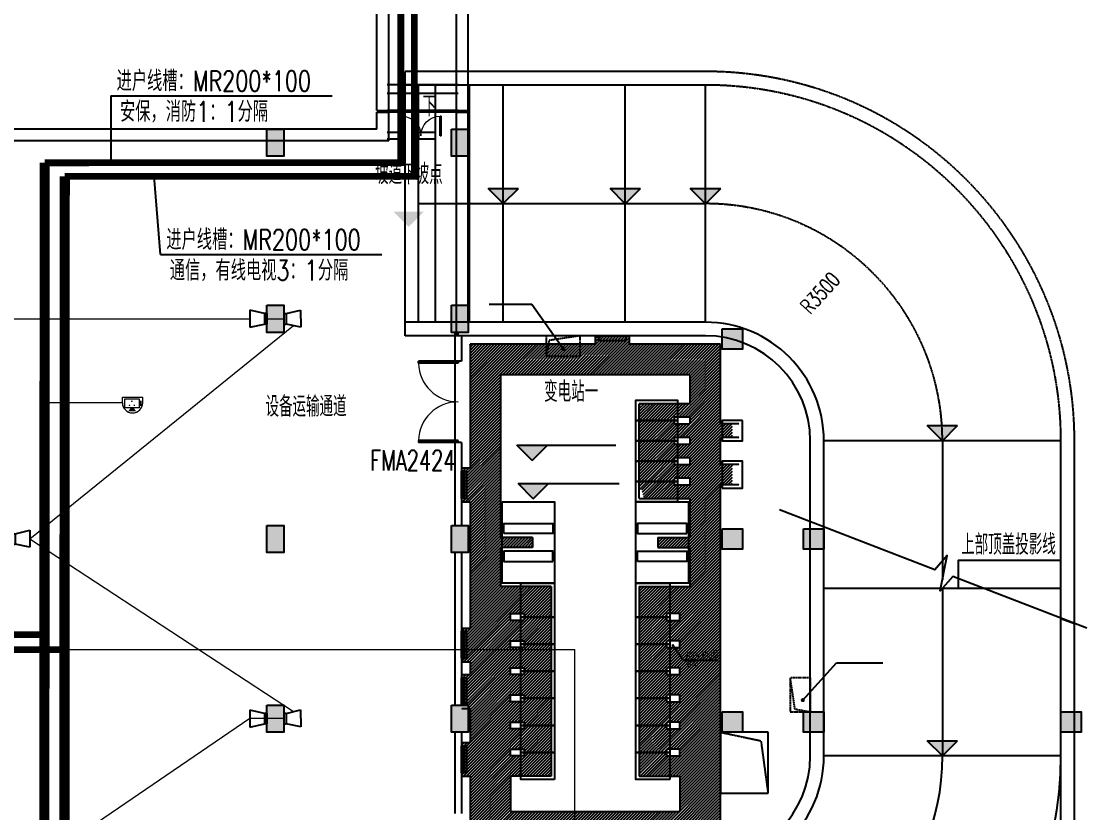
# Model space of a CAD drawing. Extents: x -1348811 to -222202, y -369435 to 53046.
# Drawn here: x -529568 to -498107, y -36234 to -12879 of the extents above; entities that cross this region are included whole.
import ezdxf
from ezdxf.enums import TextEntityAlignment as Align

# ---------------------------------------------------------------- set-up
doc = ezdxf.new("R2010")
doc.units = 0
doc.header["$LTSCALE"] = 10
doc.header["$MEASUREMENT"] = 0
for name, pattern in [('DASH', [0.35, 0.25, -0.1]), ('DASHED', [0.75, 0.5, -0.25]), ('DASHED2', [0.375, 0.25, -0.125])]:
    doc.linetypes.add(name, pattern=pattern)
doc.layers.get('0').update_dxf_attribs({"linetype": 'CONTINUOUS'})
for name, color, linetype in [('A-STAIRS', 9, 'CONTINUOUS'), ('COLU', 1, 'CONTINUOUS'), ('COLU_HATCH', 252, 'CONTINUOUS'), ('DIM_ELEV', 3, 'CONTINUOUS'), ('DIM_LEAD', 3, 'CONTINUOUS'), ('DIM_SYMB', 3, 'CONTINUOUS'), ('E-EP', 6, 'CONTINUOUS'), ('E-EP2', 6, 'CONTINUOUS'), ('jlq', 1, 'CONTINUOUS'), ('PUB_DIM', 3, 'CONTINUOUS'), ('PUB_HATCH', 252, 'CONTINUOUS'), ('RD-equip', 3, 'CONTINUOUS'), ('RD-text', 4, 'CONTINUOUS'), ('TEXT', 7, 'CONTINUOUS'), ('wall', 8, 'CONTINUOUS'), ('WINDOW', 4, 'CONTINUOUS'), ('WINDOW_TEXT', 6, 'CONTINUOUS'), ('基坑', 132, 'CONTINUOUS'), ('电气', 6, 'CONTINUOUS')]:
    doc.layers.add(name, color=color, linetype=linetype)
doc.layers.add('RD-line', color=2, linetype='CONTINUOUS', lineweight=0)
doc.styles.add('_TCH_DIM', font='SIMPLEX', dxfattribs={"bigfont": 'GBCBIG'})
doc.styles.add('_TEL_DIM', font='SIMPLEX', dxfattribs={"width": 0.8, "height": 3.5, "bigfont": 'HZTXT'})
doc.styles.add('FS2', font='tjromans.shx', dxfattribs={"width": 0.8, "bigfont": 'tjhztxt.shx'})
doc.styles.add('JYZ', font='tjromand.shx', dxfattribs={"height": 3, "bigfont": 'tjhztxt.shx'})
doc.linetypes.add('BRA', pattern='A,2.8,-0.1,["B",_TEL_DIM,S=0.07,R=0,X=0,Y=-0.12],-0.25', length=3.15)
doc.linetypes.add('CCTV', pattern='A,2.8,-0.1,["V",_TEL_DIM,S=0.07,R=0,X=0,Y=-0.12],-0.25', length=3.15)

# ---------------------------------------------------------------- blocks, each defined once
blk = doc.blocks.new('$DorLib2D$00000002')
for p, q in [((-0.5, 0), (-0.5, 0.4875)), ((-0.475, 0.4875), (-0.5, 0.4875)), ((-0.475, 0), (-0.475, 0.4875)), ((0.475, 0), (0.475, 0.4875)), ((0.475, 0.4875), (0.5, 0.4875)), ((0.5, 0), (0.5, 0.4875)), ((-0.5, 0), (-0.475, 0)), ((0.5, 0), (0.475, 0))]:
    blk.add_line(p, q)
at = {"lineweight": 13}
for centre, start, end in [((-0.4875, 0), 0, 88.53072), ((0.4875, 0), 91.46928, 180)]:
    blk.add_arc(centre, 0.4875, start, end, dxfattribs=at)
blk = doc.blocks.new('zw')
at = {"layer": 'COLU_HATCH'}
for points in [[(71950, 22500), (72450, 22500), (72450, 21700), (71950, 21700)], [(77400, 22500), (77900, 22500), (77900, 21700), (77400, 21700)], [(71950, 17300), (72450, 17300), (72450, 16500), (71950, 16500)], [(77400, 17300), (77900, 17300), (77900, 16500), (77400, 16500)], [(85400, 16600), (86000, 16600), (86000, 16000), (85400, 16000)], [(71950, 10800), (72450, 10800), (72450, 10000), (71950, 10000)], [(77400, 10800), (77900, 10800), (77900, 10000), (77400, 10000)], [(85400, 10700), (86000, 10700), (86000, 10100), (85400, 10100)], [(87800, 10700), (88400, 10700), (88400, 10100), (87800, 10100)], [(71950, 5500), (72450, 5500), (72450, 4700), (71950, 4700)], [(77400, 5500), (77900, 5500), (77900, 4700), (77400, 4700)], [(85400, 5300), (86000, 5300), (86000, 4700), (85400, 4700)], [(87800, 5300), (88400, 5300), (88400, 4700), (87800, 4700)], [(95400, 5300), (96000, 5300), (96000, 4700), (95400, 4700)]]:
    blk.add_hatch(color=256, dxfattribs=at).paths.add_polyline_path(points)
at = {"layer": 'COLU'}
for points in [[(71950, 22500), (72450, 22500), (72450, 21700), (71950, 21700)], [(77400, 22500), (77900, 22500), (77900, 21700), (77400, 21700)], [(71950, 17300), (72450, 17300), (72450, 16500), (71950, 16500)], [(77400, 17300), (77900, 17300), (77900, 16500), (77400, 16500)], [(85400, 16600), (86000, 16600), (86000, 16000), (85400, 16000)], [(71950, 10800), (72450, 10800), (72450, 10000), (71950, 10000)], [(77400, 10800), (77900, 10800), (77900, 10000), (77400, 10000)], [(85400, 10700), (86000, 10700), (86000, 10100), (85400, 10100)], [(87800, 10700), (88400, 10700), (88400, 10100), (87800, 10100)], [(71950, 5500), (72450, 5500), (72450, 4700), (71950, 4700)], [(77400, 5500), (77900, 5500), (77900, 4700), (77400, 4700)], [(85400, 5300), (86000, 5300), (86000, 4700), (85400, 4700)], [(87800, 5300), (88400, 5300), (88400, 4700), (87800, 4700)], [(95400, 5300), (96000, 5300), (96000, 4700), (95400, 4700)]]:
    blk.add_lwpolyline(points, close=True, dxfattribs=at)
blk = doc.blocks.new('jlqq')
at = {"layer": 'jlq'}
for p, q in [((76355, 15835), (76355, 26185)), ((76705, 15835), (76705, 26185)), ((78705, 15835), (78705, 26185)), ((79055, 15835), (79055, 26185)), ((76355, 15835), (76705, 15835)), ((76355, 15785), (76705, 15785)), ((76355, 15285), (76355, 15785)), ((76705, 14935), (76705, 15785)), ((78705, 15835), (79055, 15835)), ((78705, 15785), (79055, 15785)), ((78705, 9185), (78705, 15785)), ((79055, 9585), (79055, 15785)), ((76355, 15285), (54578, 15285)), ((76705, 14935), (54696, 14935)), ((86055, 9585), (79055, 9585)), ((86055, 9185), (78755, 9185)), ((89155, -3215), (89155, 6085)), ((89555, -3215), (89555, 6085)), ((96555, -13344), (96555, 845)), ((96555, 845), (96955, 691)), ((96955, -13396), (96955, 691))]:
    blk.add_line(p, q, dxfattribs=at)
for centre, radius, start, end in [((86055, 6085), 3500, 0, 90), ((86055, 6085), 3100, 0, 90), ((86055, -3215), 3500, 270, 0), ((86055, -3215), 3100, 270, 0)]:
    blk.add_arc(centre, radius, start, end, dxfattribs=at)
blk = doc.blocks.new('adasdasdasd')
at = {"layer": 'RD-equip'}
for p, q in [((-151, 430), (-251, 0)), ((-154, 500), (-154, 430)), ((-154, 500), (159, 500)), ((-154, 430), (159, 430)), ((251, 0), (158, 430)), ((159, 500), (159, 430)), ((-251, 0), (251, 0))]:
    blk.add_line(p, q, dxfattribs=at)
blk = doc.blocks.new('PCY07')
at = {"color": 0, "lineweight": -2}
for p, q in [((-321, 0), (-321, 182)), ((-321, 182), (321, 182)), ((-249, -161), (-249, 129)), ((-249, 129), (205, 129)), ((205, 129), (205, -161)), ((321, 0), (321, 182)), ((205, -161), (-249, -161))]:
    blk.add_line(p, q, dxfattribs=at)
at = {"color": 0, "lineweight": -2, "const_width": 25}
for points in [[(-34, 48, 1), (-9, 48, 1)], [(-111, -81, 1), (-86, -81, 1)], [(67, -81, -1), (42, -81, -1)]]:
    blk.add_lwpolyline(points, format="xyb", close=True, dxfattribs=at)
at = {"color": 0, "lineweight": -2, "const_width": 80}
blk.add_lwpolyline([(245, 69), (245, -100)], dxfattribs=at)
at = {"color": 0, "lineweight": -2}
blk.add_lwpolyline([(-12, -162, 100, 250, 0), (-12, -272, 250, 250, 0)], format="xyseb", dxfattribs=at)
blk.add_arc((0, 0), 321, 180, 0, dxfattribs=at)

msp = doc.modelspace()

# ---------------------------------------------------------------- hatches: boundary and pattern name
at = {"layer": 'DIM_ELEV'}
for points in [[(-515334.7, -18259.4), (-515784.7, -17809.4), (-514884.7, -17809.4)], [(-511732.7, -18261.4), (-512182.7, -17811.4), (-511282.7, -17811.4)], [(-509365.7, -18261.4), (-509815.7, -17811.4), (-508915.7, -17811.4)], [(-502367.7, -25259.4), (-502817.7, -24809.4), (-501917.7, -24809.4)], [(-514482.9, -25838.9), (-514932.9, -25388.9), (-514032.9, -25388.9)], [(-514448.6, -26971.9), (-514898.6, -26521.9), (-513998.6, -26521.9)], [(-502367.7, -34559.4), (-502817.7, -34109.4), (-501917.7, -34109.4)]]:
    msp.add_hatch(color=256, dxfattribs=at).paths.add_polyline_path(points)
at = {"layer": 'DIM_ELEV', "linetype": 'ByBlock'}
msp.add_hatch(color=256, dxfattribs=at).paths.add_polyline_path([(-518129.4, -18946.4), (-518579.4, -18496.4), (-517679.4, -18496.4)])
at = {"layer": 'PUB_HATCH'}
h = msp.add_hatch(dxfattribs=at)
h.set_pattern_fill('ANSI31', color=256, scale=500, style=0)
h.set_pattern_definition([(45, (192927.414, -160812.87), (-44.194174, 44.194174), [])])
h.paths.add_polyline_path([(-508917.7, -22409.4), (-509367.7, -22409.4), (-509367.7, -22759.4), (-510367.7, -22759.4), (-510367.7, -22409.4), (-511617.7, -22409.4), (-511617.7, -22159.4), (-512617.7, -22159.4), (-512617.7, -22409.4), (-513732.9, -22409.4), (-513732.9, -22781.9, -0.5011802), (-513713.7, -22796.3, -1), (-513743.7, -22796.3, -0.3322851), (-513732.9, -22781.9), (-513732.9, -22409.4), (-516317.7, -22409.4), (-516317.7, -26059.4), (-516567.7, -26059.4), (-516567.7, -27059.4), (-516317.7, -27059.4), (-516317.7, -28059.4), (-515417.7, -28059.4), (-515417.7, -23309.4), (-509817.7, -23309.4), (-509817.7, -24159.4), (-511317.7, -24159.4), (-511317.7, -26683.4), (-511252.2, -26683.4), (-511177.5, -26959.4), (-509817.7, -26959.4), (-509817.7, -28059.4), (-508917.7, -28059.4), (-508917.7, -26559.4), (-508567.7, -26559.4), (-508567.7, -25959.4), (-508917.7, -25959.4), (-508917.7, -25159.4), (-508567.7, -25159.4), (-508567.7, -24759.4), (-508917.7, -24759.4)])
h.paths.add_polyline_path([(-510292.7, -24559.4), (-509817.7, -24559.4), (-509817.7, -24759.4), (-510292.7, -24759.4)], flags=16)
h.paths.add_polyline_path([(-510292.7, -25159.4), (-509817.7, -25159.4), (-509817.7, -25359.4), (-510292.7, -25359.4)], flags=16)
h.paths.add_polyline_path([(-510292.7, -25759.4), (-509817.7, -25759.4), (-509817.7, -25959.4), (-510292.7, -25959.4)], flags=16)
h.paths.add_polyline_path([(-510292.7, -26359.4), (-509817.7, -26359.4), (-509817.7, -26559.4), (-510292.7, -26559.4)], flags=16)
h.paths.add_polyline_path([(-513917.7, -29559.4), (-515417.7, -29559.4), (-515417.7, -28409.4), (-514467.7, -28409.4), (-514467.7, -28109.4), (-515417.7, -28109.4), (-515417.7, -28059.4), (-516317.7, -28059.4), (-516317.7, -30784.4), (-516567.7, -30784.4), (-516567.7, -31784.4), (-516317.7, -31784.4), (-516317.7, -32159.4), (-516567.7, -32159.4), (-516567.7, -33059.4), (-516367.7, -33059.4), (-516367.7, -33159.4), (-516317.7, -33159.4), (-516317.7, -33559.4), (-513917.7, -33559.4)])
h.paths.add_polyline_path([(-515117.7, -31959.4), (-514717.7, -31959.4), (-514717.7, -32159.4), (-515117.7, -32159.4)], flags=16)
h.paths.add_polyline_path([(-515117.7, -31359.4), (-515117.7, -31159.4), (-514717.7, -31159.4), (-514717.7, -31359.4)], flags=16)
h.paths.add_polyline_path([(-515117.7, -32759.4), (-514717.7, -32759.4), (-514717.7, -32959.4), (-515117.7, -32959.4)], flags=16)
h.paths.add_polyline_path([(-515117.7, -30559.4), (-515117.7, -30359.4), (-514717.7, -30359.4), (-514717.7, -30559.4)], flags=16)
h.paths.add_polyline_path([(-515878.1, -30149.3, -1), (-515848.1, -30149.3, -1)], flags=16)
h.paths.add_polyline_path([(-508917.7, -33559.4), (-510117.7, -33559.4), (-510117.7, -33759.4), (-510517.7, -33759.4), (-510517.7, -33559.4), (-511317.7, -33559.4), (-511317.7, -35159.4), (-510117.7, -35159.4), (-510117.7, -36209.4), (-515117.7, -36209.4), (-515117.7, -35159.4), (-513917.7, -35159.4), (-513917.7, -33559.4), (-514717.7, -33559.4), (-514717.7, -33759.4), (-515117.7, -33759.4), (-515117.7, -33559.4), (-516317.7, -33559.4), (-516317.7, -34159.4), (-516567.7, -34159.4), (-516567.7, -35159.4), (-516317.7, -35159.4), (-516317.7, -37409.4), (-514218.3, -37409.4), (-514218.3, -37114.7, -0.4142136), (-514233.3, -37099.7, -1), (-514203.3, -37099.7, -0.4142136), (-514218.3, -37114.7), (-514218.3, -37409.4), (-512617.7, -37409.4), (-512617.7, -37659.4), (-511617.7, -37659.4), (-511617.7, -37409.4), (-510367.7, -37409.4), (-510367.7, -37059.4), (-509367.7, -37059.4), (-509367.7, -37409.4), (-508917.7, -37409.4)])
h.paths.add_polyline_path([(-515117.7, -34559.4), (-515117.7, -34359.4), (-514717.7, -34359.4), (-514717.7, -34559.4)], flags=16)
h.paths.add_polyline_path([(-510517.7, -34559.4), (-510517.7, -34359.4), (-510117.7, -34359.4), (-510117.7, -34559.4)], flags=16)
h.paths.add_polyline_path([(-508917.7, -28059.4), (-509817.7, -28059.4), (-509817.7, -28109.4), (-510767.7, -28109.4), (-510767.7, -28409.4), (-509817.7, -28409.4), (-509817.7, -29559.4), (-511317.7, -29559.4), (-511317.7, -33559.4), (-508917.7, -33559.4), (-508917.7, -32650.2), (-509340.5, -32650.2, -0.62683), (-509366.8, -32656.2, -0.1703036), (-509370.1, -32646.8, -1.1205757), (-509340.5, -32650.2), (-508917.7, -32650.2)])
h.paths.add_polyline_path([(-510117.7, -31959.4), (-510117.7, -32159.4), (-510517.7, -32159.4), (-510517.7, -31959.4)], flags=16)
h.paths.add_polyline_path([(-510117.7, -31359.4), (-510517.7, -31359.4), (-510517.7, -31159.4), (-510117.7, -31159.4)], flags=16)
h.paths.add_polyline_path([(-510117.7, -32759.4), (-510117.7, -32959.4), (-510517.7, -32959.4), (-510517.7, -32759.4)], flags=16)
h.paths.add_polyline_path([(-510117.7, -30559.4), (-510517.7, -30559.4), (-510517.7, -30359.4), (-510117.7, -30359.4)], flags=16)
h.paths.add_polyline_path([(-509367.7, -22409.4), (-510301.4, -22409.4), (-510367.7, -22759.4), (-509367.7, -22759.4)], flags=16)
h.paths.add_polyline_path([(-510301.4, -22409.4), (-510367.7, -22409.4), (-510367.7, -22759.4)], flags=17)
h.paths.add_polyline_path([(-509367.7, -37059.4), (-510279.8, -37195.3), (-510320.3, -37409.4), (-509367.7, -37409.4)], flags=17)
h.paths.add_polyline_path([(-509367.7, -37059.4), (-510367.7, -37059.4), (-510367.7, -37409.4), (-510320.3, -37409.4), (-510279.8, -37195.3)], flags=17)

# ---------------------------------------------------------------- linework, layer by layer
at = {"layer": 'A-STAIRS', "linetype": 'DASH', "ltscale": 5}
for p, q in [((-509367.7, -14359.4), (-518234.7, -14359.4)), ((-518234.7, -22159.4), (-518234.7, -14359.4)), ((-509367.7, -14759.4), (-518234.7, -14759.4)), ((-517834.7, -21759.4), (-517834.7, -14759.4)), ((-517334.7, -21759.4), (-517334.7, -14759.4)), ((-516334.7, -21759.4), (-516334.7, -14759.4)), ((-515334.7, -21759.4), (-515334.7, -14759.4)), ((-511734.7, -21759.4), (-511734.7, -14759.4)), ((-509367.7, -21759.4), (-509367.7, -14759.4)), ((-517807.7, -18259.4), (-509367.7, -18259.4)), ((-517034.7, -21759.4), (-518234.7, -21759.4)), ((-516367.7, -21759.4), (-518234.7, -21759.4)), ((-516667.7, -22159.4), (-518234.7, -22159.4)), ((-498867.7, -25259.4), (-505867.7, -25259.4)), ((-502367.7, -25259.4), (-502367.7, -28808.6)), ((-498867.7, -30499.1), (-498867.7, -25259.4)), ((-498467.7, -30653.1), (-498467.7, -25259.4)), ((-505867.7, -29609.4), (-498867.7, -29609.4))]:
    msp.add_line(p, q, dxfattribs=at)
at = {"layer": 'A-STAIRS', "linetype": 'ByBlock'}
for p, q in [((-516667.7, -14749.4), (-518767.7, -14749.4)), ((-516667.7, -15009.4), (-518767.7, -15009.4)), ((-516667.7, -15509.4), (-518767.7, -15509.4)), ((-516667.7, -15559.4), (-518767.7, -15559.4)), ((-502367.7, -28808.6), (-502367.7, -29366.6)), ((-502367.7, -29617.7), (-502367.7, -34559.4)), ((-498867.7, -34559.4), (-505867.7, -34559.4))]:
    msp.add_line(p, q, dxfattribs=at)
at = {"layer": 'A-STAIRS', "linetype": 'DASH'}
for points in [[(-513067.7, -22159.4), (-513979.8, -22295.3), (-514067.7, -22759.4)], [(-513067.7, -22159.4), (-513979.8, -22295.3), (-514067.7, -22759.4)], [(-506867.7, -32259.4), (-506731.7, -33171.6), (-506267.7, -33259.4)]]:
    msp.add_lwpolyline(points, dxfattribs=at)
for points in [[(-514067.7, -22759.4), (-513067.7, -22759.4), (-513067.7, -22159.4), (-514067.7, -22159.4)], [(-514067.7, -22759.4), (-513067.7, -22759.4), (-513067.7, -22159.4), (-514067.7, -22159.4)], [(-506267.7, -33259.4), (-506267.7, -32259.4), (-506867.7, -32259.4), (-506867.7, -33259.4)]]:
    msp.add_lwpolyline(points, close=True, dxfattribs=at)
at = {"layer": 'A-STAIRS', "linetype": 'DASH', "ltscale": 5}
for radius in [10900, 10500, 7000]:
    msp.add_arc((-509367.7, -25259.4), radius, 0, 90, dxfattribs=at)
at = {"layer": 'A-STAIRS', "linetype": 'ByBlock'}
msp.add_arc((-509367.7, -34559.4), 7000, 270, 0, dxfattribs=at)
at = {"layer": 'DIM_ELEV'}
for p, q in [((-515334.7, -18259.4), (-515784.7, -17809.4)), ((-515784.7, -17809.4), (-514884.7, -17809.4)), ((-515334.7, -18259.4), (-514884.7, -17809.4)), ((-511732.7, -18261.4), (-512182.7, -17811.4)), ((-512182.7, -17811.4), (-511282.7, -17811.4)), ((-511732.7, -18261.4), (-511282.7, -17811.4)), ((-509365.7, -18261.4), (-509815.7, -17811.4)), ((-509815.7, -17811.4), (-508915.7, -17811.4)), ((-509365.7, -18261.4), (-508915.7, -17811.4)), ((-502367.7, -25259.4), (-502817.7, -24809.4)), ((-502817.7, -24809.4), (-501917.7, -24809.4)), ((-502367.7, -25259.4), (-501917.7, -24809.4)), ((-514482.9, -25838.9), (-514932.9, -25388.9)), ((-514932.9, -25388.9), (-512010.2, -25388.9)), ((-514482.9, -25838.9), (-514032.9, -25388.9)), ((-514448.6, -26971.9), (-514898.6, -26521.9)), ((-514898.6, -26521.9), (-511912.9, -26521.9)), ((-514448.6, -26971.9), (-513998.6, -26521.9)), ((-502367.7, -34559.4), (-502817.7, -34109.4)), ((-502817.7, -34109.4), (-501917.7, -34109.4)), ((-502367.7, -34559.4), (-501917.7, -34109.4))]:
    msp.add_line(p, q, dxfattribs=at)
at = {"layer": 'DIM_LEAD'}
for p, q in [((-514488.6, -21232.2), (-515753.3, -21232.2)), ((-513565, -22548.2), (-514488.6, -21232.2)), ((-506491.1, -32912.7), (-505494.5, -31815.4)), ((-505494.5, -31815.4), (-504130.3, -31815.4))]:
    msp.add_line(p, q, dxfattribs=at)
at = {"layer": 'DIM_LEAD', "const_width": 60}
for points in [[(-513547.8, -22572.8, 1), (-513582.3, -22523.7, 1)], [(-506511.3, -32934.9, 1), (-506470.9, -32890.5, 1)]]:
    msp.add_lwpolyline(points, format="xyb", close=True, dxfattribs=at)
at = {"layer": 'DIM_SYMB'}
msp.add_lwpolyline([(-517717.7, -15404.8, 0, 0, 0), (-517717.7, -15049.4, 80, 0, 0), (-517717.7, -14749.4, 0, 0, 0)], format="xyseb", dxfattribs=at)
at = {"layer": 'DIM_SYMB', "linetype": 'ByBlock'}
msp.add_lwpolyline([(-498107, -30791.9), (-502063.9, -29268.9), (-502430.9, -29690.3), (-502226.5, -28643.8), (-502588.9, -29066.9), (-507180.6, -27299.6)], dxfattribs=at)
at = {"layer": 'E-EP'}
for q in [(-510325.1, -31296.5), (-508985.2, -31736.4)]:
    msp.add_line((-510027.3, -31736.4), q, dxfattribs=at)
for points in [[(-512517.7, -22159.4), (-511717.7, -22159.4), (-511717.7, -22309.4), (-512517.7, -22309.4)], [(-516567.7, -26959.4), (-516567.7, -26159.4), (-516417.7, -26159.4), (-516417.7, -26959.4)], [(-516567.7, -31678.4), (-516567.7, -30878.4), (-516417.7, -30878.4), (-516417.7, -31678.4)], [(-516567.7, -33053.4), (-516567.7, -32253.4), (-516417.7, -32253.4), (-516417.7, -33053.4)], [(-516567.7, -35059.4), (-516567.7, -34259.4), (-516417.7, -34259.4), (-516417.7, -35059.4)]]:
    msp.add_lwpolyline(points, close=True, dxfattribs=at)
at = {"layer": 'E-EP', "const_width": 75}
for points in [[(-516492.7, -26159.4), (-516492.7, -26959.4)], [(-516492.7, -30878.4), (-516492.7, -31678.4)], [(-516492.7, -32253.4), (-516492.7, -33053.4)], [(-516492.7, -34259.4), (-516492.7, -35059.4)]]:
    msp.add_lwpolyline(points, dxfattribs=at)
at = {"layer": 'E-EP', "const_width": 37.5}
msp.add_lwpolyline([(-510343.8, -31296.5, 1), (-510306.3, -31296.5, 1)], format="xyb", close=True, dxfattribs=at)
at = {"layer": 'E-EP2', "color": 2}
for points in [[(-515317.7, -27999.4), (-515317.7, -27699.4), (-513867.7, -27699.4), (-513867.7, -27999.4)], [(-509917.7, -27999.4), (-509917.7, -27699.4), (-511367.7, -27699.4), (-511367.7, -27999.4)], [(-513867.7, -28819.4), (-513867.7, -28519.4), (-515317.7, -28519.4), (-515317.7, -28819.4)], [(-511367.7, -28819.4), (-511367.7, -28519.4), (-509917.7, -28519.4), (-509917.7, -28819.4)]]:
    msp.add_lwpolyline(points, close=True, dxfattribs=at)
at = {"layer": 'jlq'}
msp.add_line((-516667.7, -22159.4), (-516667.7, -22059.4), dxfattribs=at)
at = {"layer": 'PUB_DIM'}
msp.add_lwpolyline([(-505074.5, -20507.1, 0, 0, 0), (-506820.3, -22439.7, 99, 0, 0), (-507021.4, -22662.3, 0, 0, 0)], format="xyseb", dxfattribs=at)
at = {"layer": 'RD-line', "linetype": 'BRA', "ltscale": 0.8}
for p, q in [((-537317.8, -21659.3), (-522817.9, -21657.6)), ((-522317.7, -21657.6), (-521818.1, -21657.5)), ((-529317.8, -28151.2), (-521531.4, -21857.2)), ((-529317.8, -28151.2), (-521534.5, -33251.7)), ((-522817.9, -33458.4), (-530602.9, -38756.1))]:
    msp.add_line(p, q, dxfattribs=at)
at = {"layer": 'RD-line', "linetype": 'CCTV', "ltscale": 0.8}
msp.add_line((-526582.1, -24136.6), (-528880.9, -24135), dxfattribs=at)
at = {"layer": 'RD-line'}
for p, q in [((-528291.6, -31422), (-513219, -31419.8)), ((-513219, -37059.4), (-513219, -31419.8)), ((-522387.6, -33458), (-522817.9, -33458.4)), ((-521818.1, -33457.5), (-522317.7, -33457.9))]:
    msp.add_line(p, q, dxfattribs=at)
at = {"layer": 'RD-line', "linetype": 'DASHED'}
for points, const_width in [([(-528877.2, -17054), (-518359.4, -17051.7), (-518359.4, -4552), (-519957.4, 6.5), (-517224, 955.6), (-518465.2, 4391.4)], 200), ([(-528945.4, -148845.7), (-528877.2, -17054)], 300), ([(-550102.2, -23000.7), (-547292.9, -30979.7), (-528884.4, -30979.7)], 200)]:
    msp.add_lwpolyline(points, dxfattribs=dict(at, const_width=const_width))
at = {"layer": 'RD-line'}
for points, const_width in [([(-528284.5, -17454), (-517959.4, -17451.7), (-517959.4, -4483.9), (-519447.2, -239.7), (-516710.1, 710.6), (-518089, 4527.3)], 200), ([(-528352.3, -149351.7), (-528284.5, -17454)], 300), ([(-547703.8, -31419.8), (-528291.6, -31422)], 200)]:
    msp.add_lwpolyline(points, dxfattribs=dict(at, const_width=const_width))
at = {"layer": 'RD-text'}
for p, q in [((-526922, -15075.6), (-520387.3, -15075.6)), ((-526922, -15075.6), (-526922, -17053.6)), ((-525452.7, -19761.9), (-525646, -17453.4)), ((-525452.7, -19761.9), (-518917.9, -19761.9))]:
    msp.add_line(p, q, dxfattribs=at)
at = {"layer": 'TEXT'}
msp.add_lwpolyline([(-498852.3, -28790.8), (-501901.9, -28790.8), (-501901.9, -29609.4)], dxfattribs=at)
at = {"layer": 'wall', "linetype": 'ByBlock'}
for p, q in [((-518367.7, -16159.4), (-518767.7, -16159.4)), ((-518367.7, -16359.4), (-518767.7, -16359.4)), ((-518367.7, -16159.4), (-518367.7, -16359.4)), ((-517334.7, -16159.4), (-517834.7, -16159.4)), ((-517834.7, -16159.4), (-517834.7, -16359.4)), ((-517334.7, -16359.4), (-517834.7, -16359.4)), ((-516767.7, -22059.4), (-516767.7, -22909.4)), ((-516567.7, -22159.4), (-516567.7, -22909.4)), ((-516567.7, -22909.4), (-516767.7, -22909.4)), ((-516767.7, -25309.4), (-516767.7, -27759.4)), ((-516567.7, -25309.4), (-516767.7, -25309.4)), ((-516567.7, -25309.4), (-516567.7, -27759.4)), ((-516767.7, -28559.4), (-516767.7, -33059.4)), ((-516567.7, -28559.4), (-516567.7, -33059.4)), ((-516767.7, -33859.4), (-516767.7, -36259.4)), ((-516567.7, -33859.4), (-516567.7, -36259.4))]:
    msp.add_line(p, q, dxfattribs=at)
msp.add_arc((-509367.7, -34559.4), 10500, 270, 0, dxfattribs=at)
at = {"layer": 'WINDOW', "linetype": 'ByBlock'}
msp.add_line((-516767.7, -22909.4), (-516767.7, -25309.4), dxfattribs=at)
at = {"layer": '基坑', "linetype": 'DASHED2'}
for p, q in [((-512617.7, -22159.4), (-512617.7, -22409.4)), ((-511617.7, -22159.4), (-511617.7, -22409.4)), ((-516317.7, -22409.4), (-516317.7, -26059.4)), ((-512617.7, -22409.4), (-516317.7, -22409.4)), ((-508917.7, -22409.4), (-511617.7, -22409.4)), ((-508917.7, -24759.4), (-508917.7, -22409.4)), ((-515417.7, -23309.4), (-515417.7, -28109.4)), ((-509817.7, -23309.4), (-515417.7, -23309.4)), ((-509817.7, -24159.4), (-509817.7, -23309.4)), ((-511317.7, -24159.4), (-509817.7, -24159.4)), ((-511317.7, -26959.4), (-511317.7, -24159.4)), ((-508367.7, -24759.4), (-508917.7, -24759.4)), ((-508367.7, -25159.4), (-508917.7, -25159.4)), ((-508917.7, -25959.4), (-508917.7, -25159.4)), ((-516567.7, -26059.4), (-516317.7, -26059.4)), ((-508367.7, -25959.4), (-508917.7, -25959.4)), ((-508917.7, -37409.4), (-508917.7, -26559.4)), ((-508367.7, -26559.4), (-508917.7, -26559.4)), ((-511317.7, -26959.4), (-509817.7, -26959.4)), ((-509817.7, -28109.4), (-509817.7, -26959.4)), ((-516567.7, -27059.4), (-516317.7, -27059.4)), ((-516317.7, -27059.4), (-516317.7, -30784.4)), ((-514467.7, -28109.4), (-515417.7, -28109.4)), ((-514467.7, -28109.4), (-514467.7, -28409.4)), ((-510767.7, -28109.4), (-510767.7, -28409.4)), ((-510767.7, -28109.4), (-509817.7, -28109.4)), ((-514467.7, -28409.4), (-515417.7, -28409.4)), ((-515417.7, -28409.4), (-515417.7, -29559.4)), ((-510767.7, -28409.4), (-509817.7, -28409.4)), ((-509817.7, -29559.4), (-509817.7, -28409.4)), ((-513917.7, -29559.4), (-515417.7, -29559.4)), ((-513917.7, -29559.4), (-513917.7, -35159.4)), ((-511317.7, -29559.4), (-511317.7, -35159.4)), ((-511317.7, -29559.4), (-509817.7, -29559.4)), ((-516567.7, -30784.4), (-516317.7, -30784.4)), ((-516567.7, -31784.4), (-516317.7, -31784.4)), ((-516317.7, -31784.4), (-516317.7, -32159.4)), ((-516567.7, -32159.4), (-516317.7, -32159.4)), ((-516567.7, -33159.4), (-516317.7, -33159.4)), ((-516317.7, -33159.4), (-516317.7, -34159.4)), ((-516567.7, -34159.4), (-516317.7, -34159.4)), ((-516567.7, -35159.4), (-516317.7, -35159.4)), ((-516317.7, -35159.4), (-516317.7, -37409.4)), ((-513917.7, -35159.4), (-515117.7, -35159.4)), ((-515117.7, -35159.4), (-515117.7, -36209.4)), ((-511317.7, -35159.4), (-510117.7, -35159.4)), ((-510117.7, -35159.4), (-510117.7, -36209.4)), ((-510117.7, -36209.4), (-515117.7, -36209.4))]:
    msp.add_line(p, q, dxfattribs=at)
for points in [[(-510292.7, -24759.4), (-509817.7, -24759.4), (-509817.7, -24559.4), (-510292.7, -24559.4)], [(-510292.7, -25359.4), (-509817.7, -25359.4), (-509817.7, -25159.4), (-510292.7, -25159.4)], [(-510292.7, -25959.4), (-509817.7, -25959.4), (-509817.7, -25759.4), (-510292.7, -25759.4)], [(-510292.7, -26559.4), (-509817.7, -26559.4), (-509817.7, -26359.4), (-510292.7, -26359.4)], [(-514717.7, -30559.4), (-515117.7, -30559.4), (-515117.7, -30359.4), (-514717.7, -30359.4)], [(-510517.7, -30559.4), (-510117.7, -30559.4), (-510117.7, -30359.4), (-510517.7, -30359.4)], [(-514717.7, -31359.4), (-515117.7, -31359.4), (-515117.7, -31159.4), (-514717.7, -31159.4)], [(-510517.7, -31359.4), (-510117.7, -31359.4), (-510117.7, -31159.4), (-510517.7, -31159.4)], [(-514717.7, -32159.4), (-515117.7, -32159.4), (-515117.7, -31959.4), (-514717.7, -31959.4)], [(-510517.7, -32159.4), (-510117.7, -32159.4), (-510117.7, -31959.4), (-510517.7, -31959.4)], [(-514717.7, -32959.4), (-515117.7, -32959.4), (-515117.7, -32759.4), (-514717.7, -32759.4)], [(-510517.7, -32959.4), (-510117.7, -32959.4), (-510117.7, -32759.4), (-510517.7, -32759.4)], [(-514717.7, -33759.4), (-515117.7, -33759.4), (-515117.7, -33559.4), (-514717.7, -33559.4)], [(-510517.7, -33759.4), (-510117.7, -33759.4), (-510117.7, -33559.4), (-510517.7, -33559.4)], [(-508917.7, -35659.4), (-507517.7, -35659.4), (-507517.7, -33859.4), (-508917.7, -33859.4)], [(-514717.7, -34559.4), (-515117.7, -34559.4), (-515117.7, -34359.4), (-514717.7, -34359.4)], [(-510517.7, -34559.4), (-510117.7, -34559.4), (-510117.7, -34359.4), (-510517.7, -34359.4)]]:
    msp.add_lwpolyline(points, close=True, dxfattribs=at)
msp.add_lwpolyline([(-508917.7, -33859.4), (-507727.6, -34112.7), (-507517.7, -35659.4)], dxfattribs=at)
at = {"layer": '电气', "linetype": 'ByBlock'}
for points in [[(-511417.7, -24659.4), (-511417.7, -24059.4), (-510192.7, -24059.4), (-510192.7, -24659.4)], [(-511417.7, -25259.4), (-511417.7, -24659.4), (-510192.7, -24659.4), (-510192.7, -25259.4)], [(-511417.7, -25859.4), (-511417.7, -25259.4), (-510192.7, -25259.4), (-510192.7, -25859.4)], [(-511417.7, -26459.4), (-511417.7, -25859.4), (-510192.7, -25859.4), (-510192.7, -26459.4)], [(-511417.7, -27059.4), (-511417.7, -26459.4), (-510192.7, -26459.4), (-510192.7, -27059.4)], [(-515367.7, -27059.4), (-513817.7, -27059.4), (-513817.7, -29459.4), (-515367.7, -29459.4)], [(-511417.7, -27059.4), (-509867.7, -27059.4), (-509867.7, -29459.4), (-511417.7, -29459.4)], [(-514817.7, -29459.4), (-513817.7, -29459.4), (-513817.7, -30459.4), (-514817.7, -30459.4)], [(-511417.7, -29459.4), (-510417.7, -29459.4), (-510417.7, -30459.4), (-511417.7, -30459.4)], [(-513817.7, -31259.4), (-514817.7, -31259.4), (-514817.7, -30459.4), (-513817.7, -30459.4)], [(-510417.7, -31259.4), (-511417.7, -31259.4), (-511417.7, -30459.4), (-510417.7, -30459.4)], [(-513817.7, -32059.4), (-514817.7, -32059.4), (-514817.7, -31259.4), (-513817.7, -31259.4)], [(-510417.7, -32059.4), (-511417.7, -32059.4), (-511417.7, -31259.4), (-510417.7, -31259.4)], [(-513817.7, -32859.4), (-514817.7, -32859.4), (-514817.7, -32059.4), (-513817.7, -32059.4)], [(-510417.7, -32859.4), (-511417.7, -32859.4), (-511417.7, -32059.4), (-510417.7, -32059.4)], [(-513817.7, -33659.4), (-514817.7, -33659.4), (-514817.7, -32859.4), (-513817.7, -32859.4)], [(-510417.7, -33659.4), (-511417.7, -33659.4), (-511417.7, -32859.4), (-510417.7, -32859.4)], [(-513817.7, -34459.4), (-514817.7, -34459.4), (-514817.7, -33659.4), (-513817.7, -33659.4)], [(-510417.7, -34459.4), (-511417.7, -34459.4), (-511417.7, -33659.4), (-510417.7, -33659.4)], [(-513817.7, -35259.4), (-514817.7, -35259.4), (-514817.7, -34459.4), (-513817.7, -34459.4)], [(-510417.7, -35259.4), (-511417.7, -35259.4), (-511417.7, -34459.4), (-510417.7, -34459.4)]]:
    msp.add_lwpolyline(points, close=True, dxfattribs=at)
at = {"layer": '电气'}
for points in [[(-508267.7, -24659.4), (-508867.7, -24659.4), (-508867.7, -25259.4), (-508267.7, -25259.4)], [(-508867.7, -26659.4), (-508267.7, -26659.4), (-508267.7, -25859.4), (-508867.7, -25859.4)]]:
    msp.add_lwpolyline(points, close=True, dxfattribs=at)

# ---------------------------------------------------------------- block references
at = {"layer": 'COLU'}
msp.add_blockref('zw', (-594267.7, -38559.4), dxfattribs=at)
at = {"layer": 'jlq'}
msp.add_blockref('jlqq', (-595422.9, -31344.6), dxfattribs=at)
at = {"layer": 'RD-equip', "rotation": 270.0494552518936}
for p in [(-522817.9, -21657.4), (-522817.9, -33457.4)]:
    msp.add_blockref('adasdasdasd', p, dxfattribs=at)
at = {"layer": 'RD-equip', "xscale": -1}
for p, rotation in [((-521317.8, -21651.2), 90.43838675324255), ((-529317.8, -28151.2), 90.43838675324102), ((-521317.8, -33451.2), 90.43838675324102)]:
    msp.add_blockref('adasdasdasd', p, dxfattribs=dict(at, rotation=rotation))
at = {"layer": 'RD-equip', "color": 3, "lineweight": 0, "xscale": 0.9345000046305358, "yscale": 0.9345000045723282, "zscale": 0.9345000046725}
msp.add_blockref('PCY07', (-526282.3, -24136.6), dxfattribs=at)
at = {"layer": 'WINDOW', "linetype": 'ByBlock'}
for p, xscale, yscale, zscale, rotation in [((-517767.7, -16258.3), -1200, 1199.999999999998, 1200, 359.9999999999984), ((-516667.7, -24109.4), 2400, 2400, 2400, 89.99999999998887)]:
    msp.add_blockref('$DorLib2D$00000002', p, dxfattribs=dict(at, xscale=xscale, yscale=yscale, zscale=zscale, rotation=rotation))

# ---------------------------------------------------------------- texts
at = {"layer": 'E-EP', "style": 'JYZ', "width": 0.65}
for s, p in [('200x300垛', (-509975.2, -31706.4)), ('余同', (-509968.7, -31970.1))]:
    msp.add_text(s, height=225, dxfattribs=at).set_placement(p)
at = {"layer": 'PUB_DIM', "color": 7, "style": '_TCH_DIM', "width": 0.705882}
msp.add_text('R3500', height=446.25, rotation=47.90553, dxfattribs=at).set_placement((-506270.8, -21548.9))
at = {"layer": 'RD-text', "style": '_TEL_DIM', "width": 0.75}
for s, p in [('进户线槽：MR200*100', (-526754, -14938.6)), ('安保，消防1：1分隔', (-526652.8, -15843.9)), ('进户线槽：MR200*100', (-525284.7, -19624.9)), ('通信，有线电视3：1分隔', (-525183.5, -20530.1))]:
    msp.add_text(s, height=600, dxfattribs=at).set_placement(p)
at = {"layer": 'TEXT', "style": 'FS2', "width": 0.7}
for s, rotation, p in [('下', 359.83888, (-517718.8, -15679.8)), ('坡道下坡点', 0.16112, (-519119.7, -17690)), ('变电站一 ', 359.83888, (-514129.1, -24107.2)), ('设备运输通道', 0.16112, (-522355.3, -24548.9))]:
    msp.add_text(s, height=600, rotation=rotation, dxfattribs=at).set_placement(p)
msp.add_text('上部顶盖投影线', height=600, rotation=0.16112, dxfattribs=at).set_placement((-500415.5, -28621.3), align=Align.CENTER)
at = {"layer": 'WINDOW_TEXT', "linetype": 'ByBlock', "style": 'FS2', "width": 0.7}
msp.add_text('FMA2424', height=600, dxfattribs=at).set_placement((-518004.9, -25834), align=Align.MIDDLE)

doc.saveas('drawing.dxf')
